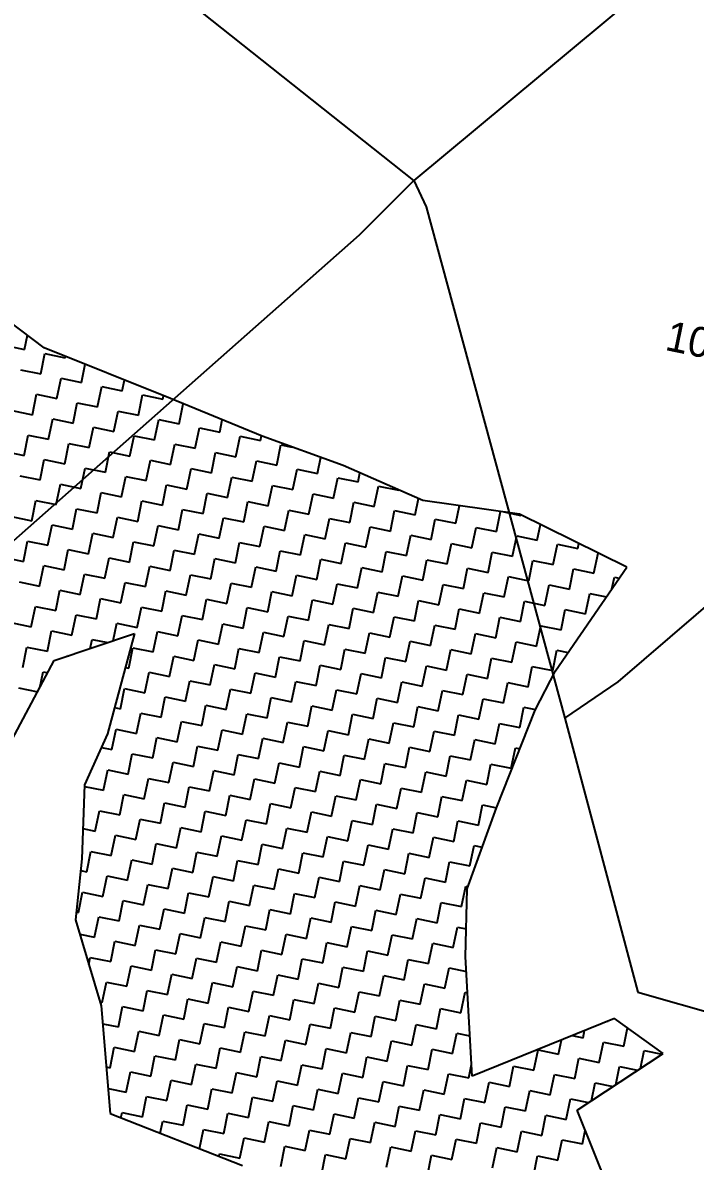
# Model space of a CAD drawing. Header units: metres. Extents: x 280043 to 281054, y 2047152 to 2048652.
# Drawn here: x 280368.7 to 280448.8, y 2048039.1 to 2048174.7 of the extents above; entities that cross this region are included whole.
import ezdxf
from ezdxf.enums import TextEntityAlignment as Align

# ---------------------------------------------------------------- set-up
doc = ezdxf.new("R2010")
doc.units = ezdxf.units.M
for name, color, linetype in [('POLY_HATCH', 12, 'Continuous'), ('POLY_PARCEL', 6, 'Continuous'), ('TEXT_PARCEL', 7, 'Continuous')]:
    doc.layers.add(name, color=color, linetype=linetype)
doc.styles.add('TEXT_MAP', font='', dxfattribs={"height": 1.8})
doc.styles.get('TEXT_MAP').set_extended_font_data('Kruti Dev 050')

msp = doc.modelspace()

# ---------------------------------------------------------------- linework, layer by layer
at = {"layer": 'POLY_HATCH'}
for p, q in [((280371.27, 2048135.96), (280360.37, 2048144.13)), ((280386.31, 2048129.9), (280371.27, 2048135.96)), ((280397.24, 2048125.43), (280386.31, 2048129.9)), ((280406.89, 2048121.96), (280397.24, 2048125.43)), ((280416.39, 2048117.78), (280406.89, 2048121.96)), ((280427.9, 2048116.15), (280416.39, 2048117.78)), ((280440.67, 2048109.82), (280427.9, 2048116.15)), ((280432.2, 2048097.5), (280440.67, 2048109.82)), ((280372.48, 2048098.71), (280382.03, 2048101.92)), ((280382.03, 2048101.92), (280378.83, 2048090)), ((280366.44, 2048087.38), (280372.48, 2048098.71)), ((280429.76, 2048092.82), (280432.2, 2048097.5)), ((280425.14, 2048081.2), (280429.76, 2048092.82)), ((280378.83, 2048090), (280376.09, 2048083.91)), ((280376.09, 2048083.91), (280375.75, 2048075.1)), ((280421.67, 2048071.55), (280425.14, 2048081.2)), ((280375.75, 2048075.1), (280375, 2048067.85)), ((280421.48, 2048063.45), (280421.67, 2048071.55)), ((280375, 2048067.85), (280378.07, 2048057.6)), ((280422.25, 2048049.23), (280421.48, 2048063.45)), ((280378.07, 2048057.6), (280379.13, 2048044.8)), ((280439.22, 2048056.09), (280422.25, 2048049.23)), ((280445.03, 2048051.94), (280439.22, 2048056.09)), ((280434.75, 2048045.18), (280445.03, 2048051.94)), ((280379.13, 2048044.8), (280394.89, 2048038.59)), ((280447.51, 2048013.68), (280434.75, 2048045.18))]:
    msp.add_line(p, q, dxfattribs=at)
at = {"layer": 'POLY_HATCH', "linetype": 'Continuous'}
for p, q in [((280368.94, 2048135.77), (280369.29, 2048137.45)), ((280366.52, 2048136.27), (280368.94, 2048135.77)), ((280370.87, 2048132.84), (280371.37, 2048135.27)), ((280371.37, 2048135.27), (280373.79, 2048134.77)), ((280373.79, 2048134.77), (280373.83, 2048134.93)), ((280375.72, 2048131.84), (280376.16, 2048133.99)), ((280368.44, 2048133.34), (280370.87, 2048132.84)), ((280372.79, 2048129.92), (280373.29, 2048132.34)), ((280373.29, 2048132.34), (280375.72, 2048131.84)), ((280377.64, 2048128.92), (280378.14, 2048131.34)), ((280378.14, 2048131.34), (280380.57, 2048130.84)), ((280380.57, 2048130.84), (280380.83, 2048132.11)), ((280369.87, 2048127.99), (280370.37, 2048130.42)), ((280370.37, 2048130.42), (280372.79, 2048129.92)), ((280382.49, 2048127.92), (280382.99, 2048130.34)), ((280382.99, 2048130.34), (280385.42, 2048129.84)), ((280385.42, 2048129.84), (280385.5, 2048130.23)), ((280367.44, 2048128.49), (280369.87, 2048127.99)), ((280374.72, 2048126.99), (280375.22, 2048129.42)), ((280375.22, 2048129.42), (280377.64, 2048128.92)), ((280387.34, 2048126.92), (280387.83, 2048129.28)), ((280371.79, 2048125.07), (280372.29, 2048127.49)), ((280372.29, 2048127.49), (280374.72, 2048126.99)), ((280379.57, 2048125.99), (280380.07, 2048128.42)), ((280380.07, 2048128.42), (280382.49, 2048127.92)), ((280384.42, 2048124.99), (280384.92, 2048127.42)), ((280384.92, 2048127.42), (280387.34, 2048126.92)), ((280392.19, 2048125.92), (280392.49, 2048127.37)), ((280376.64, 2048124.07), (280377.14, 2048126.49)), ((280377.14, 2048126.49), (280379.57, 2048125.99)), ((280389.27, 2048123.99), (280389.77, 2048126.42)), ((280389.77, 2048126.42), (280392.19, 2048125.92)), ((280368.87, 2048123.14), (280369.37, 2048125.57)), ((280369.37, 2048125.57), (280371.79, 2048125.07)), ((280373.72, 2048122.14), (280374.22, 2048124.57)), ((280374.22, 2048124.57), (280376.64, 2048124.07)), ((280381.49, 2048123.07), (280381.99, 2048125.49)), ((280381.99, 2048125.49), (280384.42, 2048124.99)), ((280386.34, 2048122.07), (280386.84, 2048124.49)), ((280386.84, 2048124.49), (280389.27, 2048123.99)), ((280394.12, 2048122.99), (280394.62, 2048125.42)), ((280394.62, 2048125.42), (280397.04, 2048124.92)), ((280397.04, 2048124.92), (280397.16, 2048125.46)), ((280398.97, 2048121.99), (280399.47, 2048124.42)), ((280399.47, 2048124.42), (280400.83, 2048124.14)), ((280366.44, 2048123.64), (280368.87, 2048123.14)), ((280378.57, 2048121.14), (280379.07, 2048123.57)), ((280379.07, 2048123.57), (280381.49, 2048123.07)), ((280391.2, 2048121.07), (280391.69, 2048123.49)), ((280391.69, 2048123.49), (280394.12, 2048122.99)), ((280370.79, 2048120.22), (280371.29, 2048122.64)), ((280371.29, 2048122.64), (280373.72, 2048122.14)), ((280383.42, 2048120.14), (280383.92, 2048122.57)), ((280383.92, 2048122.57), (280386.34, 2048122.07)), ((280396.05, 2048120.07), (280396.55, 2048122.49)), ((280396.55, 2048122.49), (280398.97, 2048121.99)), ((280403.82, 2048120.99), (280404.22, 2048122.92)), ((280368.37, 2048120.72), (280370.79, 2048120.22)), ((280375.64, 2048119.22), (280376.14, 2048121.64)), ((280376.14, 2048121.64), (280378.57, 2048121.14)), ((280380.49, 2048118.22), (280380.99, 2048120.64)), ((280380.99, 2048120.64), (280383.42, 2048120.14)), ((280388.27, 2048119.14), (280388.77, 2048121.57)), ((280388.77, 2048121.57), (280391.2, 2048121.07)), ((280393.12, 2048118.14), (280393.62, 2048120.57)), ((280393.62, 2048120.57), (280396.05, 2048120.07)), ((280400.9, 2048119.07), (280401.4, 2048121.49)), ((280401.4, 2048121.49), (280403.82, 2048120.99)), ((280405.75, 2048118.07), (280406.25, 2048120.49)), ((280406.25, 2048120.49), (280408.67, 2048119.99)), ((280408.67, 2048119.99), (280408.89, 2048121.08)), ((280372.72, 2048117.29), (280373.22, 2048119.72)), ((280373.22, 2048119.72), (280375.64, 2048119.22)), ((280385.35, 2048117.22), (280385.84, 2048119.64)), ((280385.84, 2048119.64), (280388.27, 2048119.14)), ((280397.97, 2048117.14), (280398.47, 2048119.57)), ((280398.47, 2048119.57), (280400.9, 2048119.07)), ((280410.6, 2048117.07), (280411.1, 2048119.49)), ((280411.1, 2048119.49), (280413.52, 2048118.99)), ((280413.52, 2048118.99), (280413.53, 2048119.04)), ((280369.79, 2048115.37), (280370.29, 2048117.79)), ((280370.29, 2048117.79), (280372.72, 2048117.29)), ((280377.57, 2048116.29), (280378.07, 2048118.72)), ((280378.07, 2048118.72), (280380.49, 2048118.22)), ((280382.42, 2048115.29), (280382.92, 2048117.72)), ((280382.92, 2048117.72), (280385.35, 2048117.22)), ((280390.2, 2048116.22), (280390.7, 2048118.64)), ((280390.7, 2048118.64), (280393.12, 2048118.14)), ((280395.05, 2048115.22), (280395.55, 2048117.64)), ((280395.55, 2048117.64), (280397.97, 2048117.14)), ((280402.82, 2048116.14), (280403.32, 2048118.57)), ((280403.32, 2048118.57), (280405.75, 2048118.07)), ((280415.45, 2048116.07), (280415.85, 2048118.02)), ((280374.64, 2048114.37), (280375.14, 2048116.79)), ((280375.14, 2048116.79), (280377.57, 2048116.29)), ((280387.27, 2048114.29), (280387.77, 2048116.72)), ((280387.77, 2048116.72), (280390.2, 2048116.22)), ((280399.9, 2048114.22), (280400.4, 2048116.64)), ((280400.4, 2048116.64), (280402.82, 2048116.14)), ((280407.67, 2048115.14), (280408.17, 2048117.57)), ((280408.17, 2048117.57), (280410.6, 2048117.07)), ((280412.52, 2048114.14), (280413.02, 2048116.57)), ((280413.02, 2048116.57), (280415.45, 2048116.07)), ((280420.3, 2048115.07), (280420.73, 2048117.17)), ((280425.15, 2048114.07), (280425.64, 2048116.47)), ((280426.05, 2048116.41), (280428.07, 2048115.99)), ((280367.37, 2048115.87), (280369.79, 2048115.37)), ((280379.5, 2048113.37), (280379.99, 2048115.79)), ((280379.99, 2048115.79), (280382.42, 2048115.29)), ((280392.12, 2048113.29), (280392.62, 2048115.72)), ((280392.62, 2048115.72), (280395.05, 2048115.22)), ((280404.75, 2048113.22), (280405.25, 2048115.64)), ((280405.25, 2048115.64), (280407.67, 2048115.14)), ((280417.37, 2048113.14), (280417.87, 2048115.57)), ((280417.87, 2048115.57), (280420.3, 2048115.07)), ((280428.07, 2048115.99), (280428.08, 2048116.06)), ((280430, 2048113.07), (280430.38, 2048114.92)), ((280371.72, 2048112.44), (280372.22, 2048114.87)), ((280372.22, 2048114.87), (280374.64, 2048114.37)), ((280376.57, 2048111.44), (280377.07, 2048113.87)), ((280377.07, 2048113.87), (280379.5, 2048113.37)), ((280384.35, 2048112.37), (280384.85, 2048114.79)), ((280384.85, 2048114.79), (280387.27, 2048114.29)), ((280389.2, 2048111.37), (280389.7, 2048113.79)), ((280389.7, 2048113.79), (280392.12, 2048113.29)), ((280396.97, 2048112.29), (280397.47, 2048114.72)), ((280397.47, 2048114.72), (280399.9, 2048114.22)), ((280401.82, 2048111.29), (280402.32, 2048113.72)), ((280402.32, 2048113.72), (280404.75, 2048113.22)), ((280409.6, 2048112.22), (280410.1, 2048114.64)), ((280410.1, 2048114.64), (280412.52, 2048114.14)), ((280414.45, 2048111.22), (280414.95, 2048113.64)), ((280414.95, 2048113.64), (280417.37, 2048113.14)), ((280422.22, 2048112.14), (280422.72, 2048114.57)), ((280422.72, 2048114.57), (280425.15, 2048114.07)), ((280427.07, 2048111.14), (280427.57, 2048113.57)), ((280427.57, 2048113.57), (280430, 2048113.07)), ((280368.79, 2048110.52), (280369.29, 2048112.94)), ((280369.29, 2048112.94), (280371.72, 2048112.44)), ((280381.42, 2048110.44), (280381.92, 2048112.87)), ((280381.92, 2048112.87), (280384.35, 2048112.37)), ((280394.05, 2048110.37), (280394.55, 2048112.79)), ((280394.55, 2048112.79), (280396.97, 2048112.29)), ((280406.67, 2048110.29), (280407.17, 2048112.72)), ((280407.17, 2048112.72), (280409.6, 2048112.22)), ((280419.3, 2048110.22), (280419.8, 2048112.64)), ((280419.8, 2048112.64), (280422.22, 2048112.14)), ((280431.92, 2048110.14), (280432.42, 2048112.57)), ((280432.42, 2048112.57), (280434.85, 2048112.07)), ((280434.85, 2048112.07), (280434.97, 2048112.65)), ((280366.37, 2048111.02), (280368.79, 2048110.52)), ((280373.65, 2048109.52), (280374.15, 2048111.94)), ((280374.15, 2048111.94), (280376.57, 2048111.44)), ((280378.5, 2048108.52), (280379, 2048110.94)), ((280379, 2048110.94), (280381.42, 2048110.44)), ((280386.27, 2048109.44), (280386.77, 2048111.87)), ((280386.77, 2048111.87), (280389.2, 2048111.37)), ((280391.12, 2048108.44), (280391.62, 2048110.87)), ((280391.62, 2048110.87), (280394.05, 2048110.37)), ((280398.9, 2048109.37), (280399.4, 2048111.79)), ((280399.4, 2048111.79), (280401.82, 2048111.29)), ((280411.52, 2048109.29), (280412.02, 2048111.72)), ((280412.02, 2048111.72), (280414.45, 2048111.22)), ((280424.15, 2048109.22), (280424.65, 2048111.64)), ((280424.65, 2048111.64), (280427.07, 2048111.14)), ((280436.77, 2048109.14), (280437.26, 2048111.51)), ((280370.72, 2048107.59), (280371.22, 2048110.02)), ((280371.22, 2048110.02), (280373.65, 2048109.52)), ((280383.35, 2048107.52), (280383.85, 2048109.94)), ((280383.85, 2048109.94), (280386.27, 2048109.44)), ((280395.97, 2048107.44), (280396.47, 2048109.87)), ((280396.47, 2048109.87), (280398.9, 2048109.37)), ((280403.75, 2048108.37), (280404.25, 2048110.79)), ((280404.25, 2048110.79), (280406.67, 2048110.29)), ((280408.6, 2048107.37), (280409.1, 2048109.79)), ((280409.1, 2048109.79), (280411.52, 2048109.29)), ((280416.37, 2048108.29), (280416.87, 2048110.72)), ((280416.87, 2048110.72), (280419.3, 2048110.22)), ((280421.22, 2048107.29), (280421.72, 2048109.72)), ((280421.72, 2048109.72), (280424.15, 2048109.22)), ((280429, 2048108.22), (280429.5, 2048110.64)), ((280429.5, 2048110.64), (280431.92, 2048110.14)), ((280433.85, 2048107.22), (280434.35, 2048109.64)), ((280434.35, 2048109.64), (280436.77, 2048109.14)), ((280375.57, 2048106.59), (280376.07, 2048109.02)), ((280376.07, 2048109.02), (280378.5, 2048108.52)), ((280388.2, 2048106.52), (280388.7, 2048108.94)), ((280388.7, 2048108.94), (280391.12, 2048108.44)), ((280400.82, 2048106.44), (280401.32, 2048108.87)), ((280401.32, 2048108.87), (280403.75, 2048108.37)), ((280413.45, 2048106.37), (280413.95, 2048108.79)), ((280413.95, 2048108.79), (280416.37, 2048108.29)), ((280426.07, 2048106.29), (280426.57, 2048108.72)), ((280426.57, 2048108.72), (280429, 2048108.22)), ((280438.91, 2048107.26), (280439.2, 2048108.64)), ((280439.2, 2048108.64), (280439.78, 2048108.52)), ((280368.3, 2048108.09), (280370.72, 2048107.59)), ((280372.65, 2048104.67), (280373.15, 2048107.09)), ((280373.15, 2048107.09), (280375.57, 2048106.59)), ((280380.42, 2048105.59), (280380.92, 2048108.02)), ((280380.92, 2048108.02), (280383.35, 2048107.52)), ((280385.27, 2048104.59), (280385.77, 2048107.02)), ((280385.77, 2048107.02), (280388.2, 2048106.52)), ((280393.05, 2048105.52), (280393.55, 2048107.94)), ((280393.55, 2048107.94), (280395.97, 2048107.44)), ((280397.9, 2048104.52), (280398.4, 2048106.94)), ((280398.4, 2048106.94), (280400.82, 2048106.44)), ((280405.67, 2048105.44), (280406.17, 2048107.87)), ((280406.17, 2048107.87), (280408.6, 2048107.37)), ((280410.52, 2048104.44), (280411.02, 2048106.87)), ((280411.02, 2048106.87), (280413.45, 2048106.37)), ((280418.3, 2048105.37), (280418.8, 2048107.79)), ((280418.8, 2048107.79), (280421.22, 2048107.29)), ((280423.15, 2048104.37), (280423.65, 2048106.79)), ((280423.65, 2048106.79), (280426.07, 2048106.29)), ((280430.92, 2048105.29), (280431.42, 2048107.72)), ((280431.42, 2048107.72), (280433.85, 2048107.22)), ((280377.5, 2048103.67), (280378, 2048106.09)), ((280378, 2048106.09), (280380.42, 2048105.59)), ((280390.12, 2048103.59), (280390.62, 2048106.02)), ((280390.62, 2048106.02), (280393.05, 2048105.52)), ((280402.75, 2048103.52), (280403.25, 2048105.94)), ((280403.25, 2048105.94), (280405.67, 2048105.44)), ((280415.37, 2048103.44), (280415.87, 2048105.87)), ((280415.87, 2048105.87), (280418.3, 2048105.37)), ((280428, 2048103.37), (280428.5, 2048105.79)), ((280428.5, 2048105.79), (280430.92, 2048105.29)), ((280435.77, 2048104.29), (280436.27, 2048106.72)), ((280436.27, 2048106.72), (280438.26, 2048106.31)), ((280369.72, 2048102.74), (280370.22, 2048105.17)), ((280370.22, 2048105.17), (280372.65, 2048104.67)), ((280374.57, 2048101.74), (280375.07, 2048104.17)), ((280375.07, 2048104.17), (280377.5, 2048103.67)), ((280382.35, 2048102.67), (280382.85, 2048105.09)), ((280382.85, 2048105.09), (280385.27, 2048104.59)), ((280387.2, 2048101.67), (280387.7, 2048104.09)), ((280387.7, 2048104.09), (280390.12, 2048103.59)), ((280394.97, 2048102.59), (280395.47, 2048105.02)), ((280395.47, 2048105.02), (280397.9, 2048104.52)), ((280407.6, 2048102.52), (280408.1, 2048104.94)), ((280408.1, 2048104.94), (280410.52, 2048104.44)), ((280420.22, 2048102.44), (280420.72, 2048104.87)), ((280420.72, 2048104.87), (280423.15, 2048104.37)), ((280432.85, 2048102.37), (280433.35, 2048104.79)), ((280433.35, 2048104.79), (280435.77, 2048104.29)), ((280367.3, 2048103.24), (280369.72, 2048102.74)), ((280379.49, 2048101.07), (280379.92, 2048103.17)), ((280379.92, 2048103.17), (280382.35, 2048102.67)), ((280392.05, 2048100.67), (280392.55, 2048103.09)), ((280392.55, 2048103.09), (280394.97, 2048102.59)), ((280399.82, 2048101.59), (280400.32, 2048104.02)), ((280400.32, 2048104.02), (280402.75, 2048103.52)), ((280404.67, 2048100.59), (280405.17, 2048103.02)), ((280405.17, 2048103.02), (280407.6, 2048102.52)), ((280412.45, 2048101.52), (280412.95, 2048103.94)), ((280412.95, 2048103.94), (280415.37, 2048103.44)), ((280417.3, 2048100.52), (280417.8, 2048102.94)), ((280417.8, 2048102.94), (280420.22, 2048102.44)), ((280425.07, 2048101.44), (280425.57, 2048103.87)), ((280425.57, 2048103.87), (280428, 2048103.37)), ((280429.92, 2048100.44), (280430.42, 2048102.87)), ((280430.42, 2048102.87), (280432.85, 2048102.37)), ((280371.65, 2048099.82), (280372.15, 2048102.24)), ((280372.15, 2048102.24), (280374.57, 2048101.74)), ((280384.27, 2048099.74), (280384.77, 2048102.17)), ((280384.77, 2048102.17), (280387.2, 2048101.67)), ((280396.9, 2048099.67), (280397.4, 2048102.09)), ((280397.4, 2048102.09), (280399.82, 2048101.59)), ((280409.52, 2048099.59), (280410.02, 2048102.02)), ((280410.02, 2048102.02), (280412.45, 2048101.52)), ((280422.15, 2048099.52), (280422.65, 2048101.94)), ((280422.65, 2048101.94), (280425.07, 2048101.44)), ((280368.72, 2048097.89), (280369.22, 2048100.32)), ((280369.22, 2048100.32), (280371.65, 2048099.82)), ((280376.77, 2048100.16), (280377, 2048101.24)), ((280377, 2048101.24), (280378.86, 2048100.86)), ((280381.35, 2048097.82), (280381.85, 2048100.24)), ((280381.85, 2048100.24), (280384.27, 2048099.74)), ((280389.12, 2048098.74), (280389.62, 2048101.17)), ((280389.62, 2048101.17), (280392.05, 2048100.67)), ((280393.97, 2048097.74), (280394.47, 2048100.17)), ((280394.47, 2048100.17), (280396.9, 2048099.67)), ((280401.75, 2048098.67), (280402.25, 2048101.09)), ((280402.25, 2048101.09), (280404.67, 2048100.59)), ((280406.6, 2048097.67), (280407.1, 2048100.09)), ((280407.1, 2048100.09), (280409.52, 2048099.59)), ((280414.37, 2048098.59), (280414.87, 2048101.02)), ((280414.87, 2048101.02), (280417.3, 2048100.52)), ((280419.22, 2048097.59), (280419.72, 2048100.02)), ((280419.72, 2048100.02), (280422.15, 2048099.52)), ((280427, 2048098.52), (280427.5, 2048100.94)), ((280427.5, 2048100.94), (280429.92, 2048100.44)), ((280374.06, 2048099.24), (280374.07, 2048099.32)), ((280374.07, 2048099.32), (280374.2, 2048099.29)), ((280386.2, 2048096.82), (280386.7, 2048099.24)), ((280386.7, 2048099.24), (280389.12, 2048098.74)), ((280398.82, 2048096.74), (280399.32, 2048099.17)), ((280399.32, 2048099.17), (280401.75, 2048098.67)), ((280411.45, 2048096.67), (280411.95, 2048099.09)), ((280411.95, 2048099.09), (280414.37, 2048098.59)), ((280424.07, 2048096.59), (280424.57, 2048099.02)), ((280424.57, 2048099.02), (280427, 2048098.52)), ((280431.85, 2048097.52), (280432.35, 2048099.94)), ((280432.35, 2048099.94), (280433.69, 2048099.67)), ((280370.75, 2048095.47), (280371.15, 2048097.39)), ((280371.15, 2048097.39), (280371.71, 2048097.27)), ((280380.95, 2048097.9), (280381.35, 2048097.82)), ((280383.27, 2048094.89), (280383.77, 2048097.32)), ((280383.77, 2048097.32), (280386.2, 2048096.82)), ((280391.05, 2048095.82), (280391.55, 2048098.24)), ((280391.55, 2048098.24), (280393.97, 2048097.74)), ((280403.67, 2048095.74), (280404.17, 2048098.17)), ((280404.17, 2048098.17), (280406.6, 2048097.67)), ((280416.3, 2048095.67), (280416.8, 2048098.09)), ((280416.8, 2048098.09), (280419.22, 2048097.59)), ((280428.92, 2048095.59), (280429.42, 2048098.02)), ((280429.42, 2048098.02), (280431.85, 2048097.52)), ((280388.12, 2048093.89), (280388.62, 2048096.32)), ((280388.62, 2048096.32), (280391.05, 2048095.82)), ((280395.9, 2048094.82), (280396.4, 2048097.24)), ((280396.4, 2048097.24), (280398.82, 2048096.74)), ((280400.75, 2048093.82), (280401.25, 2048096.24)), ((280401.25, 2048096.24), (280403.67, 2048095.74)), ((280408.52, 2048094.74), (280409.02, 2048097.17)), ((280409.02, 2048097.17), (280411.45, 2048096.67)), ((280413.37, 2048093.74), (280413.87, 2048096.17)), ((280413.87, 2048096.17), (280416.3, 2048095.67)), ((280421.15, 2048094.67), (280421.65, 2048097.09)), ((280421.65, 2048097.09), (280424.07, 2048096.59)), ((280426, 2048093.67), (280426.5, 2048096.09)), ((280426.5, 2048096.09), (280428.92, 2048095.59)), ((280368.22, 2048095.47), (280370.5, 2048095)), ((280380.35, 2048092.97), (280380.85, 2048095.39)), ((280380.85, 2048095.39), (280383.27, 2048094.89)), ((280392.97, 2048092.89), (280393.47, 2048095.32)), ((280393.47, 2048095.32), (280395.9, 2048094.82)), ((280405.6, 2048092.82), (280406.1, 2048095.24)), ((280406.1, 2048095.24), (280408.52, 2048094.74)), ((280418.22, 2048092.74), (280418.72, 2048095.17)), ((280418.72, 2048095.17), (280421.15, 2048094.67)), ((280385.2, 2048091.97), (280385.7, 2048094.39)), ((280385.7, 2048094.39), (280388.12, 2048093.89)), ((280390.05, 2048090.97), (280390.55, 2048093.39)), ((280390.55, 2048093.39), (280392.97, 2048092.89)), ((280397.82, 2048091.89), (280398.32, 2048094.32)), ((280398.32, 2048094.32), (280400.75, 2048093.82)), ((280402.67, 2048090.89), (280403.17, 2048093.32)), ((280403.17, 2048093.32), (280405.6, 2048092.82)), ((280410.45, 2048091.82), (280410.95, 2048094.24)), ((280410.95, 2048094.24), (280413.37, 2048093.74)), ((280415.3, 2048090.82), (280415.8, 2048093.24)), ((280415.8, 2048093.24), (280418.22, 2048092.74)), ((280423.07, 2048091.74), (280423.57, 2048094.17)), ((280423.57, 2048094.17), (280426, 2048093.67)), ((280379.66, 2048093.11), (280380.35, 2048092.97)), ((280382.27, 2048090.04), (280382.77, 2048092.47)), ((280382.77, 2048092.47), (280385.2, 2048091.97)), ((280394.9, 2048089.97), (280395.4, 2048092.39)), ((280395.4, 2048092.39), (280397.82, 2048091.89)), ((280407.52, 2048089.89), (280408.02, 2048092.32)), ((280408.02, 2048092.32), (280410.45, 2048091.82)), ((280420.15, 2048089.82), (280420.65, 2048092.24)), ((280420.65, 2048092.24), (280423.07, 2048091.74)), ((280427.92, 2048090.74), (280428.42, 2048093.17)), ((280428.42, 2048093.17), (280429.79, 2048092.89)), ((280379.35, 2048088.12), (280379.85, 2048090.54)), ((280379.85, 2048090.54), (280382.27, 2048090.04)), ((280387.12, 2048089.04), (280387.62, 2048091.47)), ((280387.62, 2048091.47), (280390.05, 2048090.97)), ((280399.75, 2048088.97), (280400.25, 2048091.39)), ((280400.25, 2048091.39), (280402.67, 2048090.89)), ((280412.37, 2048088.89), (280412.87, 2048091.32)), ((280412.87, 2048091.32), (280415.3, 2048090.82)), ((280425, 2048088.82), (280425.5, 2048091.24)), ((280425.5, 2048091.24), (280427.92, 2048090.74)), ((280384.2, 2048087.12), (280384.7, 2048089.54)), ((280384.7, 2048089.54), (280387.12, 2048089.04)), ((280391.97, 2048088.04), (280392.47, 2048090.47)), ((280392.47, 2048090.47), (280394.9, 2048089.97)), ((280396.82, 2048087.04), (280397.32, 2048089.47)), ((280397.32, 2048089.47), (280399.75, 2048088.97)), ((280404.6, 2048087.97), (280405.1, 2048090.39)), ((280405.1, 2048090.39), (280407.52, 2048089.89)), ((280409.45, 2048086.97), (280409.95, 2048089.39)), ((280409.95, 2048089.39), (280412.37, 2048088.89)), ((280417.22, 2048087.89), (280417.72, 2048090.32)), ((280417.72, 2048090.32), (280420.15, 2048089.82)), ((280422.07, 2048086.89), (280422.57, 2048089.32)), ((280422.57, 2048089.32), (280425, 2048088.82)), ((280378.1, 2048088.37), (280379.35, 2048088.12)), ((280389.05, 2048086.12), (280389.55, 2048088.54)), ((280389.55, 2048088.54), (280391.97, 2048088.04)), ((280401.67, 2048086.04), (280402.17, 2048088.47)), ((280402.17, 2048088.47), (280404.6, 2048087.97)), ((280414.3, 2048085.97), (280414.8, 2048088.39)), ((280414.8, 2048088.39), (280417.22, 2048087.89)), ((280426.92, 2048085.89), (280427.42, 2048088.32)), ((280427.42, 2048088.32), (280427.93, 2048088.21)), ((280381.27, 2048085.19), (280381.77, 2048087.62)), ((280381.77, 2048087.62), (280384.2, 2048087.12)), ((280386.12, 2048084.19), (280386.62, 2048086.62)), ((280386.62, 2048086.62), (280389.05, 2048086.12)), ((280393.9, 2048085.12), (280394.4, 2048087.54)), ((280394.4, 2048087.54), (280396.82, 2048087.04)), ((280398.75, 2048084.12), (280399.25, 2048086.54)), ((280399.25, 2048086.54), (280401.67, 2048086.04)), ((280406.52, 2048085.04), (280407.02, 2048087.47)), ((280407.02, 2048087.47), (280409.45, 2048086.97)), ((280411.37, 2048084.04), (280411.87, 2048086.47)), ((280411.87, 2048086.47), (280414.3, 2048085.97)), ((280419.15, 2048084.97), (280419.65, 2048087.39)), ((280419.65, 2048087.39), (280422.07, 2048086.89)), ((280378.35, 2048083.27), (280378.85, 2048085.69)), ((280378.85, 2048085.69), (280381.27, 2048085.19)), ((280390.97, 2048083.19), (280391.47, 2048085.62)), ((280391.47, 2048085.62), (280393.9, 2048085.12)), ((280403.6, 2048083.12), (280404.1, 2048085.54)), ((280404.1, 2048085.54), (280406.52, 2048085.04)), ((280416.22, 2048083.04), (280416.72, 2048085.47)), ((280416.72, 2048085.47), (280419.15, 2048084.97)), ((280424, 2048083.97), (280424.5, 2048086.39)), ((280424.5, 2048086.39), (280426.92, 2048085.89)), ((280376.08, 2048083.73), (280378.35, 2048083.27)), ((280383.2, 2048082.27), (280383.7, 2048084.69)), ((280383.7, 2048084.69), (280386.12, 2048084.19)), ((280395.82, 2048082.19), (280396.32, 2048084.62)), ((280396.32, 2048084.62), (280398.75, 2048084.12)), ((280408.45, 2048082.12), (280408.95, 2048084.54)), ((280408.95, 2048084.54), (280411.37, 2048084.04)), ((280421.07, 2048082.04), (280421.57, 2048084.47)), ((280421.57, 2048084.47), (280424, 2048083.97)), ((280380.27, 2048080.34), (280380.77, 2048082.77)), ((280380.77, 2048082.77), (280383.2, 2048082.27)), ((280388.05, 2048081.27), (280388.55, 2048083.69)), ((280388.55, 2048083.69), (280390.97, 2048083.19)), ((280392.9, 2048080.27), (280393.4, 2048082.69)), ((280393.4, 2048082.69), (280395.82, 2048082.19)), ((280400.67, 2048081.19), (280401.17, 2048083.62)), ((280401.17, 2048083.62), (280403.6, 2048083.12)), ((280405.52, 2048080.19), (280406.02, 2048082.62)), ((280406.02, 2048082.62), (280408.45, 2048082.12)), ((280413.3, 2048081.12), (280413.8, 2048083.54)), ((280413.8, 2048083.54), (280416.22, 2048083.04)), ((280418.15, 2048080.12), (280418.65, 2048082.54)), ((280418.65, 2048082.54), (280421.07, 2048082.04)), ((280385.12, 2048079.34), (280385.62, 2048081.77)), ((280385.62, 2048081.77), (280388.05, 2048081.27)), ((280397.75, 2048079.27), (280398.25, 2048081.69)), ((280398.25, 2048081.69), (280400.67, 2048081.19)), ((280410.37, 2048079.19), (280410.87, 2048081.62)), ((280410.87, 2048081.62), (280413.3, 2048081.12)), ((280423, 2048079.12), (280423.5, 2048081.54)), ((280423.5, 2048081.54), (280425.14, 2048081.2)), ((280377.35, 2048078.42), (280377.85, 2048080.84)), ((280377.85, 2048080.84), (280380.27, 2048080.34)), ((280382.2, 2048077.42), (280382.7, 2048079.84)), ((280382.7, 2048079.84), (280385.12, 2048079.34)), ((280389.97, 2048078.34), (280390.47, 2048080.77)), ((280390.47, 2048080.77), (280392.9, 2048080.27)), ((280394.82, 2048077.34), (280395.32, 2048079.77)), ((280395.32, 2048079.77), (280397.75, 2048079.27)), ((280402.6, 2048078.27), (280403.1, 2048080.69)), ((280403.1, 2048080.69), (280405.52, 2048080.19)), ((280407.45, 2048077.27), (280407.95, 2048079.69)), ((280407.95, 2048079.69), (280410.37, 2048079.19)), ((280415.22, 2048078.19), (280415.72, 2048080.62)), ((280415.72, 2048080.62), (280418.15, 2048080.12)), ((280375.89, 2048078.72), (280377.35, 2048078.42)), ((280387.05, 2048076.42), (280387.55, 2048078.84)), ((280387.55, 2048078.84), (280389.97, 2048078.34)), ((280399.67, 2048076.34), (280400.17, 2048078.77)), ((280400.17, 2048078.77), (280402.6, 2048078.27)), ((280412.3, 2048076.27), (280412.8, 2048078.69)), ((280412.8, 2048078.69), (280415.22, 2048078.19)), ((280420.07, 2048077.19), (280420.57, 2048079.62)), ((280420.57, 2048079.62), (280423, 2048079.12)), ((280379.27, 2048075.49), (280379.77, 2048077.92)), ((280379.77, 2048077.92), (280382.2, 2048077.42)), ((280391.9, 2048075.42), (280392.4, 2048077.84)), ((280392.4, 2048077.84), (280394.82, 2048077.34)), ((280404.52, 2048075.34), (280405.02, 2048077.77)), ((280405.02, 2048077.77), (280407.45, 2048077.27)), ((280417.15, 2048075.27), (280417.65, 2048077.69)), ((280417.65, 2048077.69), (280420.07, 2048077.19)), ((280376.35, 2048073.57), (280376.85, 2048075.99)), ((280376.85, 2048075.99), (280379.27, 2048075.49)), ((280384.12, 2048074.49), (280384.62, 2048076.92)), ((280384.62, 2048076.92), (280387.05, 2048076.42)), ((280388.97, 2048073.49), (280389.47, 2048075.92)), ((280389.47, 2048075.92), (280391.9, 2048075.42)), ((280396.75, 2048074.42), (280397.25, 2048076.84)), ((280397.25, 2048076.84), (280399.67, 2048076.34)), ((280401.6, 2048073.42), (280402.1, 2048075.84)), ((280402.1, 2048075.84), (280404.52, 2048075.34)), ((280409.37, 2048074.34), (280409.87, 2048076.77)), ((280409.87, 2048076.77), (280412.3, 2048076.27)), ((280414.22, 2048073.34), (280414.72, 2048075.77)), ((280414.72, 2048075.77), (280417.15, 2048075.27)), ((280422, 2048074.27), (280422.5, 2048076.69)), ((280422.5, 2048076.69), (280423.45, 2048076.5)), ((280381.2, 2048072.57), (280381.7, 2048074.99)), ((280381.7, 2048074.99), (280384.12, 2048074.49)), ((280393.82, 2048072.49), (280394.32, 2048074.92)), ((280394.32, 2048074.92), (280396.75, 2048074.42)), ((280406.45, 2048072.42), (280406.95, 2048074.84)), ((280406.95, 2048074.84), (280409.37, 2048074.34)), ((280419.07, 2048072.34), (280419.57, 2048074.77)), ((280419.57, 2048074.77), (280422, 2048074.27)), ((280375.61, 2048073.72), (280376.35, 2048073.57)), ((280378.27, 2048070.64), (280378.77, 2048073.07)), ((280378.77, 2048073.07), (280381.2, 2048072.57)), ((280386.05, 2048071.57), (280386.55, 2048073.99)), ((280386.55, 2048073.99), (280388.97, 2048073.49)), ((280390.9, 2048070.57), (280391.4, 2048072.99)), ((280391.4, 2048072.99), (280393.82, 2048072.49)), ((280398.67, 2048071.49), (280399.17, 2048073.92)), ((280399.17, 2048073.92), (280401.6, 2048073.42)), ((280403.52, 2048070.49), (280404.02, 2048072.92)), ((280404.02, 2048072.92), (280406.45, 2048072.42)), ((280411.3, 2048071.42), (280411.8, 2048073.84)), ((280411.8, 2048073.84), (280414.22, 2048073.34)), ((280383.12, 2048069.64), (280383.62, 2048072.07)), ((280383.62, 2048072.07), (280386.05, 2048071.57)), ((280395.75, 2048069.57), (280396.25, 2048071.99)), ((280396.25, 2048071.99), (280398.67, 2048071.49)), ((280408.37, 2048069.49), (280408.87, 2048071.92)), ((280408.87, 2048071.92), (280411.3, 2048071.42)), ((280416.15, 2048070.42), (280416.65, 2048072.84)), ((280416.65, 2048072.84), (280419.07, 2048072.34)), ((280421, 2048069.42), (280421.5, 2048071.84)), ((280421.5, 2048071.84), (280421.76, 2048071.79)), ((280375.35, 2048068.72), (280375.85, 2048071.14)), ((280375.85, 2048071.14), (280378.27, 2048070.64)), ((280387.97, 2048068.64), (280388.47, 2048071.07)), ((280388.47, 2048071.07), (280390.9, 2048070.57)), ((280400.6, 2048068.57), (280401.1, 2048070.99)), ((280401.1, 2048070.99), (280403.52, 2048070.49)), ((280413.22, 2048068.49), (280413.72, 2048070.92)), ((280413.72, 2048070.92), (280416.15, 2048070.42)), ((280380.2, 2048067.72), (280380.7, 2048070.14)), ((280380.7, 2048070.14), (280383.12, 2048069.64)), ((280385.05, 2048066.72), (280385.55, 2048069.14)), ((280385.55, 2048069.14), (280387.97, 2048068.64)), ((280392.82, 2048067.64), (280393.32, 2048070.07)), ((280393.32, 2048070.07), (280395.75, 2048069.57)), ((280397.67, 2048066.64), (280398.17, 2048069.07)), ((280398.17, 2048069.07), (280400.6, 2048068.57)), ((280405.45, 2048067.57), (280405.95, 2048069.99)), ((280405.95, 2048069.99), (280408.37, 2048069.49)), ((280410.3, 2048066.57), (280410.8, 2048068.99)), ((280410.8, 2048068.99), (280413.22, 2048068.49)), ((280418.07, 2048067.49), (280418.57, 2048069.92)), ((280418.57, 2048069.92), (280421, 2048069.42)), ((280375.1, 2048068.77), (280375.35, 2048068.72)), ((280377.27, 2048065.79), (280377.77, 2048068.22)), ((280377.77, 2048068.22), (280380.2, 2048067.72)), ((280389.9, 2048065.72), (280390.4, 2048068.14)), ((280390.4, 2048068.14), (280392.82, 2048067.64)), ((280402.52, 2048065.64), (280403.02, 2048068.07)), ((280403.02, 2048068.07), (280405.45, 2048067.57)), ((280415.15, 2048065.57), (280415.65, 2048067.99)), ((280415.65, 2048067.99), (280418.07, 2048067.49)), ((280375.51, 2048066.15), (280377.27, 2048065.79)), ((280382.12, 2048064.79), (280382.62, 2048067.22)), ((280382.62, 2048067.22), (280385.05, 2048066.72)), ((280386.97, 2048063.79), (280387.47, 2048066.22)), ((280387.47, 2048066.22), (280389.9, 2048065.72)), ((280394.75, 2048064.72), (280395.25, 2048067.14)), ((280395.25, 2048067.14), (280397.67, 2048066.64)), ((280399.6, 2048063.72), (280400.1, 2048066.14)), ((280400.1, 2048066.14), (280402.52, 2048065.64)), ((280407.37, 2048064.64), (280407.87, 2048067.07)), ((280407.87, 2048067.07), (280410.3, 2048066.57)), ((280420, 2048064.57), (280420.5, 2048066.99)), ((280420.5, 2048066.99), (280421.56, 2048066.77)), ((280379.2, 2048062.87), (280379.7, 2048065.29)), ((280379.7, 2048065.29), (280382.12, 2048064.79)), ((280391.82, 2048062.79), (280392.32, 2048065.22)), ((280392.32, 2048065.22), (280394.75, 2048064.72)), ((280404.45, 2048062.72), (280404.95, 2048065.14)), ((280404.95, 2048065.14), (280407.37, 2048064.64)), ((280412.22, 2048063.64), (280412.72, 2048066.07)), ((280412.72, 2048066.07), (280415.15, 2048065.57)), ((280417.07, 2048062.64), (280417.57, 2048065.07)), ((280417.57, 2048065.07), (280420, 2048064.57)), ((280384.05, 2048061.87), (280384.55, 2048064.29)), ((280384.55, 2048064.29), (280386.97, 2048063.79)), ((280396.67, 2048061.79), (280397.17, 2048064.22)), ((280397.17, 2048064.22), (280399.6, 2048063.72)), ((280409.3, 2048061.72), (280409.8, 2048064.14)), ((280409.8, 2048064.14), (280412.22, 2048063.64)), ((280376.6, 2048062.52), (280376.77, 2048063.37)), ((280376.77, 2048063.37), (280379.2, 2048062.87)), ((280381.12, 2048059.94), (280381.62, 2048062.37)), ((280381.62, 2048062.37), (280384.05, 2048061.87)), ((280388.9, 2048060.87), (280389.4, 2048063.29)), ((280389.4, 2048063.29), (280391.82, 2048062.79)), ((280393.75, 2048059.87), (280394.25, 2048062.29)), ((280394.25, 2048062.29), (280396.67, 2048061.79)), ((280401.52, 2048060.79), (280402.02, 2048063.22)), ((280402.02, 2048063.22), (280404.45, 2048062.72)), ((280406.37, 2048059.79), (280406.87, 2048062.22)), ((280406.87, 2048062.22), (280409.3, 2048061.72)), ((280414.15, 2048060.72), (280414.65, 2048063.14)), ((280414.65, 2048063.14), (280417.07, 2048062.64)), ((280419, 2048059.72), (280419.5, 2048062.14)), ((280419.5, 2048062.14), (280421.58, 2048061.71)), ((280385.97, 2048058.94), (280386.47, 2048061.37)), ((280386.47, 2048061.37), (280388.9, 2048060.87)), ((280398.6, 2048058.87), (280399.1, 2048061.29)), ((280399.1, 2048061.29), (280401.52, 2048060.79)), ((280411.22, 2048058.79), (280411.72, 2048061.22)), ((280411.72, 2048061.22), (280414.15, 2048060.72)), ((280378.2, 2048058.02), (280378.7, 2048060.44)), ((280378.7, 2048060.44), (280381.12, 2048059.94)), ((280383.05, 2048057.02), (280383.55, 2048059.44)), ((280383.55, 2048059.44), (280385.97, 2048058.94)), ((280390.82, 2048057.94), (280391.32, 2048060.37)), ((280391.32, 2048060.37), (280393.75, 2048059.87)), ((280395.67, 2048056.94), (280396.17, 2048059.37)), ((280396.17, 2048059.37), (280398.6, 2048058.87)), ((280403.45, 2048057.87), (280403.95, 2048060.29)), ((280403.95, 2048060.29), (280406.37, 2048059.79)), ((280416.07, 2048057.79), (280416.57, 2048060.22)), ((280416.57, 2048060.22), (280419, 2048059.72)), ((280377.93, 2048058.07), (280378.2, 2048058.02)), ((280387.9, 2048056.02), (280388.4, 2048058.44)), ((280388.4, 2048058.44), (280390.82, 2048057.94)), ((280400.52, 2048055.94), (280401.02, 2048058.37)), ((280401.02, 2048058.37), (280403.45, 2048057.87)), ((280408.3, 2048056.87), (280408.8, 2048059.29)), ((280408.8, 2048059.29), (280411.22, 2048058.79)), ((280413.15, 2048055.87), (280413.65, 2048058.29)), ((280413.65, 2048058.29), (280416.07, 2048057.79)), ((280420.92, 2048056.79), (280421.42, 2048059.22)), ((280421.42, 2048059.22), (280421.72, 2048059.16)), ((280380.12, 2048055.09), (280380.62, 2048057.52)), ((280380.62, 2048057.52), (280383.05, 2048057.02)), ((280392.75, 2048055.02), (280393.25, 2048057.44)), ((280393.25, 2048057.44), (280395.67, 2048056.94)), ((280405.37, 2048054.94), (280405.87, 2048057.37)), ((280405.87, 2048057.37), (280408.3, 2048056.87)), ((280418, 2048054.87), (280418.5, 2048057.29)), ((280418.5, 2048057.29), (280420.92, 2048056.79)), ((280378.25, 2048055.48), (280380.12, 2048055.09)), ((280384.97, 2048054.09), (280385.47, 2048056.52)), ((280385.47, 2048056.52), (280387.9, 2048056.02)), ((280389.82, 2048053.09), (280390.32, 2048055.52)), ((280390.32, 2048055.52), (280392.75, 2048055.02)), ((280397.6, 2048054.02), (280398.1, 2048056.44)), ((280398.1, 2048056.44), (280400.52, 2048055.94)), ((280402.45, 2048053.02), (280402.95, 2048055.44)), ((280402.95, 2048055.44), (280405.37, 2048054.94)), ((280410.22, 2048053.94), (280410.72, 2048056.37)), ((280410.72, 2048056.37), (280413.15, 2048055.87)), ((280415.07, 2048052.94), (280415.57, 2048055.37)), ((280415.57, 2048055.37), (280418, 2048054.87)), ((280438.33, 2048055.73), (280438.4, 2048055.72)), ((280438.4, 2048055.72), (280438.41, 2048055.77)), ((280382.05, 2048052.17), (280382.55, 2048054.59)), ((280382.55, 2048054.59), (280384.97, 2048054.09)), ((280394.67, 2048052.09), (280395.17, 2048054.52)), ((280395.17, 2048054.52), (280397.6, 2048054.02)), ((280407.3, 2048052.02), (280407.8, 2048054.44)), ((280407.8, 2048054.44), (280410.22, 2048053.94)), ((280419.92, 2048051.94), (280420.42, 2048054.37)), ((280420.42, 2048054.37), (280421.99, 2048054.04)), ((280434.19, 2048054.06), (280435.47, 2048053.79)), ((280435.47, 2048053.79), (280435.65, 2048054.65)), ((280440.32, 2048052.79), (280440.77, 2048054.98)), ((280379.12, 2048050.24), (280379.62, 2048052.67)), ((280379.62, 2048052.67), (280382.05, 2048052.17)), ((280386.9, 2048051.17), (280387.4, 2048053.59)), ((280387.4, 2048053.59), (280389.82, 2048053.09)), ((280391.75, 2048050.17), (280392.25, 2048052.59)), ((280392.25, 2048052.59), (280394.67, 2048052.09)), ((280399.52, 2048051.09), (280400.02, 2048053.52)), ((280400.02, 2048053.52), (280402.45, 2048053.02)), ((280412.15, 2048051.02), (280412.65, 2048053.44)), ((280412.65, 2048053.44), (280415.07, 2048052.94)), ((280432.55, 2048051.87), (280432.89, 2048053.53)), ((280437.4, 2048050.87), (280437.9, 2048053.29)), ((280437.9, 2048053.29), (280440.32, 2048052.79)), ((280383.97, 2048049.24), (280384.47, 2048051.67)), ((280384.47, 2048051.67), (280386.9, 2048051.17)), ((280396.6, 2048049.17), (280397.1, 2048051.59)), ((280397.1, 2048051.59), (280399.52, 2048051.09)), ((280404.37, 2048050.09), (280404.87, 2048052.52)), ((280404.87, 2048052.52), (280407.3, 2048052.02)), ((280409.22, 2048049.09), (280409.72, 2048051.52)), ((280409.72, 2048051.52), (280412.15, 2048051.02)), ((280417, 2048050.02), (280417.5, 2048052.44)), ((280417.5, 2048052.44), (280419.92, 2048051.94)), ((280429.62, 2048049.94), (280430.12, 2048052.37)), ((280430.12, 2048052.37), (280432.55, 2048051.87)), ((280434.47, 2048048.94), (280434.97, 2048051.37)), ((280434.97, 2048051.37), (280437.4, 2048050.87)), ((280442.31, 2048050.15), (280442.75, 2048052.29)), ((280442.75, 2048052.29), (280444.9, 2048051.85)), ((280378.67, 2048050.33), (280379.12, 2048050.24)), ((280388.82, 2048048.24), (280389.32, 2048050.67)), ((280389.32, 2048050.67), (280391.75, 2048050.17)), ((280401.45, 2048048.17), (280401.95, 2048050.59)), ((280401.95, 2048050.59), (280404.37, 2048050.09)), ((280414.07, 2048048.09), (280414.57, 2048050.52)), ((280414.57, 2048050.52), (280417, 2048050.02)), ((280421.85, 2048049.02), (280422.18, 2048050.62)), ((280426.7, 2048048.02), (280427.2, 2048050.44)), ((280427.2, 2048050.44), (280429.62, 2048049.94)), ((280439.38, 2048048.22), (280439.82, 2048050.37)), ((280439.82, 2048050.37), (280441.97, 2048049.93)), ((280381.05, 2048047.32), (280381.55, 2048049.74)), ((280381.55, 2048049.74), (280383.97, 2048049.24)), ((280385.9, 2048046.32), (280386.4, 2048048.74)), ((280386.4, 2048048.74), (280388.82, 2048048.24)), ((280393.67, 2048047.24), (280394.17, 2048049.67)), ((280394.17, 2048049.67), (280396.6, 2048049.17)), ((280398.52, 2048046.24), (280399.02, 2048048.67)), ((280399.02, 2048048.67), (280401.45, 2048048.17)), ((280406.3, 2048047.17), (280406.8, 2048049.59)), ((280406.8, 2048049.59), (280409.22, 2048049.09)), ((280411.15, 2048046.17), (280411.65, 2048048.59)), ((280411.65, 2048048.59), (280414.07, 2048048.09)), ((280418.92, 2048047.09), (280419.42, 2048049.52)), ((280419.42, 2048049.52), (280421.85, 2048049.02)), ((280423.77, 2048046.09), (280424.27, 2048048.52)), ((280424.27, 2048048.52), (280426.7, 2048048.02)), ((280431.55, 2048047.02), (280432.05, 2048049.44)), ((280432.05, 2048049.44), (280434.47, 2048048.94)), ((280378.89, 2048047.76), (280381.05, 2048047.32)), ((280390.75, 2048045.32), (280391.25, 2048047.74)), ((280391.25, 2048047.74), (280393.67, 2048047.24)), ((280403.37, 2048045.24), (280403.87, 2048047.67)), ((280403.87, 2048047.67), (280406.3, 2048047.17)), ((280416, 2048045.17), (280416.5, 2048047.59)), ((280416.5, 2048047.59), (280418.92, 2048047.09)), ((280428.62, 2048045.09), (280429.12, 2048047.52)), ((280429.12, 2048047.52), (280431.55, 2048047.02)), ((280436.46, 2048046.3), (280436.9, 2048048.44)), ((280436.9, 2048048.44), (280439.04, 2048048)), ((280382.97, 2048044.39), (280383.47, 2048046.82)), ((280383.47, 2048046.82), (280385.9, 2048046.32)), ((280387.82, 2048043.39), (280388.32, 2048045.82)), ((280388.32, 2048045.82), (280390.75, 2048045.32)), ((280395.6, 2048044.32), (280396.1, 2048046.74)), ((280396.1, 2048046.74), (280398.52, 2048046.24)), ((280408.22, 2048044.24), (280408.72, 2048046.67)), ((280408.72, 2048046.67), (280411.15, 2048046.17)), ((280420.85, 2048044.17), (280421.35, 2048046.59)), ((280421.35, 2048046.59), (280423.77, 2048046.09)), ((280433.47, 2048044.09), (280433.97, 2048046.52)), ((280433.97, 2048046.52), (280436.12, 2048046.08)), ((280380.42, 2048044.29), (280380.55, 2048044.89)), ((280380.55, 2048044.89), (280382.97, 2048044.39)), ((280392.67, 2048042.39), (280393.17, 2048044.82)), ((280393.17, 2048044.82), (280395.6, 2048044.32)), ((280400.45, 2048043.32), (280400.95, 2048045.74)), ((280400.95, 2048045.74), (280403.37, 2048045.24)), ((280405.3, 2048042.32), (280405.8, 2048044.74)), ((280405.8, 2048044.74), (280408.22, 2048044.24)), ((280413.07, 2048043.24), (280413.57, 2048045.67)), ((280413.57, 2048045.67), (280416, 2048045.17)), ((280417.92, 2048042.24), (280418.42, 2048044.67)), ((280418.42, 2048044.67), (280420.85, 2048044.17)), ((280425.7, 2048043.17), (280426.2, 2048045.59)), ((280426.2, 2048045.59), (280428.62, 2048045.09)), ((280430.55, 2048042.17), (280431.05, 2048044.59)), ((280431.05, 2048044.59), (280433.47, 2048044.09)), ((280385.1, 2048042.45), (280385.4, 2048043.89)), ((280385.4, 2048043.89), (280387.82, 2048043.39)), ((280397.52, 2048041.39), (280398.02, 2048043.82)), ((280398.02, 2048043.82), (280400.45, 2048043.32)), ((280410.15, 2048041.32), (280410.65, 2048043.74)), ((280410.65, 2048043.74), (280413.07, 2048043.24)), ((280422.77, 2048041.24), (280423.27, 2048043.67)), ((280423.27, 2048043.67), (280425.7, 2048043.17)), ((280389.78, 2048040.6), (280390.25, 2048042.89)), ((280390.25, 2048042.89), (280392.67, 2048042.39)), ((280394.6, 2048039.47), (280395.1, 2048041.89)), ((280395.1, 2048041.89), (280397.52, 2048041.39)), ((280402.37, 2048040.39), (280402.87, 2048042.82)), ((280402.87, 2048042.82), (280405.3, 2048042.32)), ((280407.22, 2048039.39), (280407.72, 2048041.82)), ((280407.72, 2048041.82), (280410.15, 2048041.32)), ((280415, 2048040.32), (280415.5, 2048042.74)), ((280415.5, 2048042.74), (280417.92, 2048042.24)), ((280419.85, 2048039.32), (280420.35, 2048041.74)), ((280420.35, 2048041.74), (280422.77, 2048041.24)), ((280427.62, 2048040.24), (280428.12, 2048042.67)), ((280428.12, 2048042.67), (280430.55, 2048042.17)), ((280435.4, 2048041.17), (280435.73, 2048042.76)), ((280399.45, 2048038.47), (280399.95, 2048040.89)), ((280399.95, 2048040.89), (280402.37, 2048040.39)), ((280412.07, 2048038.39), (280412.57, 2048040.82)), ((280412.57, 2048040.82), (280415, 2048040.32)), ((280424.7, 2048038.32), (280425.2, 2048040.74)), ((280425.2, 2048040.74), (280427.62, 2048040.24)), ((280432.47, 2048039.24), (280432.97, 2048041.67)), ((280432.97, 2048041.67), (280435.4, 2048041.17)), ((280392.12, 2048039.68), (280392.17, 2048039.97)), ((280392.17, 2048039.97), (280394.6, 2048039.47)), ((280404.3, 2048037.47), (280404.8, 2048039.89)), ((280404.8, 2048039.89), (280407.22, 2048039.39)), ((280416.92, 2048037.39), (280417.42, 2048039.82)), ((280417.42, 2048039.82), (280419.85, 2048039.32)), ((280429.55, 2048037.32), (280430.05, 2048039.74)), ((280430.05, 2048039.74), (280432.47, 2048039.24))]:
    msp.add_line(p, q, dxfattribs=at)
at = {"layer": 'POLY_PARCEL'}
for p, q in [((280449.33, 2048184.17), (280415.3, 2048155.88)), ((280415.3, 2048155.88), (280385.19, 2048179.77)), ((280415.3, 2048155.88), (280408.81, 2048149.36)), ((280415.3, 2048155.88), (280416.76, 2048152.73)), ((280416.76, 2048152.73), (280433.31, 2048091.85)), ((280408.81, 2048149.36), (280351.32, 2048098.62)), ((280439.67, 2048096.17), (280471.16, 2048123.28)), ((280433.31, 2048091.85), (280439.67, 2048096.17)), ((280433.31, 2048091.85), (280441.98, 2048059.25)), ((280441.98, 2048059.25), (280459.13, 2048054.32))]:
    msp.add_line(p, q, dxfattribs=at)

# ---------------------------------------------------------------- texts
at = {"layer": 'TEXT_PARCEL', "style": 'TEXT_MAP'}
msp.add_text('108', height=3.566, rotation=348.3523, dxfattribs=at).set_placement((280449.36, 2048136.66), align=Align.MIDDLE)

doc.saveas('drawing.dxf')
